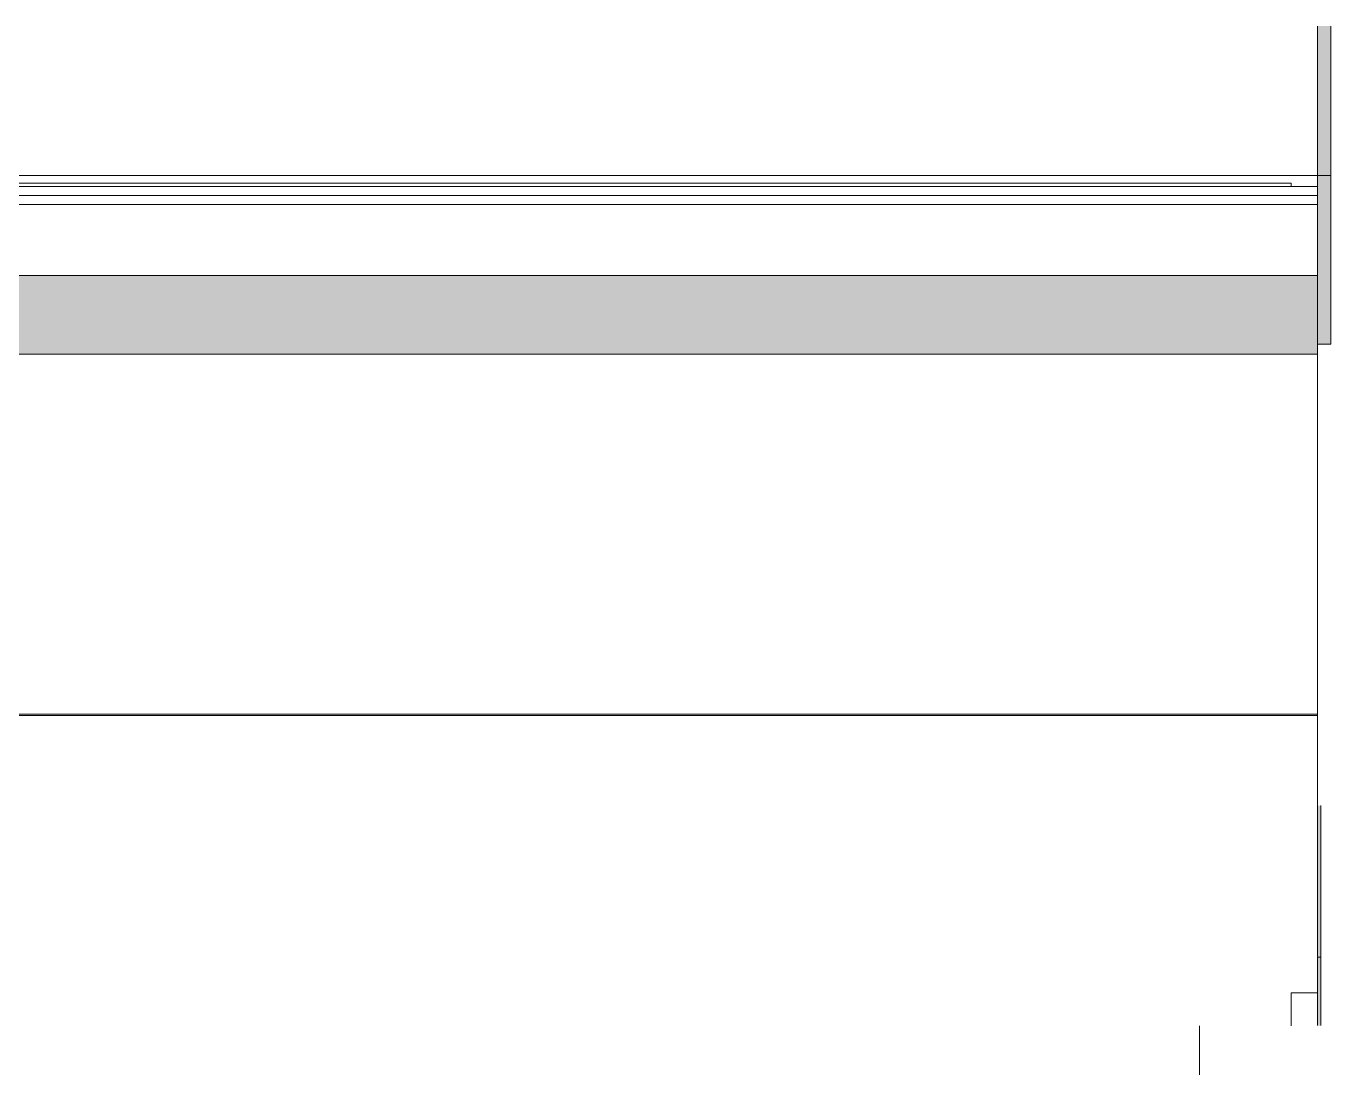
# Model space of a CAD drawing. Header units: metres. Extents: x -3 to 137, y -7 to 15.
# Drawn here: x 48.439 to 50.267, y 8.525 to 9.985 of the extents above; entities that cross this region are included whole.
import ezdxf

# ---------------------------------------------------------------- set-up
doc = ezdxf.new("R2010")
doc.units = ezdxf.units.M
for name, color, linetype, lineweight in [('A-GENM', 7, 'Continuous', 9), ('A-ROOF', 7, 'Continuous', 9), ('A-ROOF-OTLN', 7, 'Continuous', 9), ('A-ROOF-PATT', 7, 'Continuous', 9), ('A-WALL', 7, 'Continuous', 9)]:
    doc.layers.add(name, color=color, linetype=linetype, lineweight=lineweight)

# ---------------------------------------------------------------- blocks, each defined once
blk = doc.blocks.new('M_Corniza Generica - Gris-2549991-Elevation 3 - a')
at = {"layer": 'A-GENM', "true_color": 0x474958}
for points in [[(9.085, 8.6808), (9.0842, 8.8929), (9.08, 8.8929), (9.08, 8.6808)], [(9.085, 8.5847), (9.085, 8.6808), (9.08, 8.6808), (9.08, 8.5847)]]:
    blk.add_hatch(color=251, dxfattribs=at).paths.add_polyline_path(points)
at = {"layer": 'A-GENM', "color": 8, "true_color": 0x808080}
for p, q in [((9.085, 8.6808), (9.085, 8.8929)), ((9.08, 8.6808), (9.085, 8.6808)), ((9.08, 8.6808), (9.08, 8.5847)), ((9.085, 8.6808), (9.085, 8.5847))]:
    blk.add_line(p, q, dxfattribs=at)

msp = doc.modelspace()

# ---------------------------------------------------------------- hatches: boundary and pattern name
at = {"layer": 'A-ROOF-PATT', "true_color": 0x474958}
for points in [[(50.2484, 9.7756), (50.2674, 9.7756), (50.2674, 9.9851), (50.2484, 9.9851), (50.2484, 9.7871)], [(50.2484, 9.5397), (50.2674, 9.5397), (50.2674, 9.7756), (50.2484, 9.7756), (50.2484, 9.6328)]]:
    msp.add_hatch(color=251, dxfattribs=at).paths.add_polyline_path(points)
h = msp.add_hatch(color=251, dxfattribs=at)
h.paths.add_polyline_path([(46.6294, 9.5256), (46.9477, 9.5256), (46.9477, 9.6357), (46.6294, 9.6357), (46.6294, 9.6328)])
h.paths.add_polyline_path([(46.9527, 9.5256), (46.9907, 9.5256), (46.9897, 9.6357), (46.9527, 9.6357), (46.9527, 9.6328)])
h.paths.add_polyline_path([(49.1991, 9.5256), (50.2484, 9.5256), (50.2484, 9.6357), (47.5834, 9.6357), (47.5834, 9.5256), (48.0897, 9.5256)])
h.paths.add_polyline_path([(47.2163, 9.5256), (47.2156, 9.5585), (47.2128, 9.5559), (47.0746, 9.6357), (47.0233, 9.6357), (47.0233, 9.5256), (47.2156, 9.5256)])
h.paths.add_polyline_path([(47.5784, 9.5256), (47.5784, 9.6357), (47.5404, 9.6357), (47.5404, 9.5256)])
h.paths.add_polyline_path([(47.3149, 9.5256), (47.5078, 9.5256), (47.5078, 9.6357), (47.4565, 9.6357), (47.317, 9.5559), (47.3149, 9.5581)])
h.paths.add_polyline_path([(47.2163, 9.5654), (47.2163, 9.6357), (47.0946, 9.6357), (47.2156, 9.5658)])
h.paths.add_polyline_path([(47.3149, 9.5654), (47.4365, 9.6357), (47.3149, 9.6357), (47.3149, 9.6328)])

# ---------------------------------------------------------------- linework, layer by layer
at = {"layer": 'A-ROOF'}
for p, q in [((47.5834, 9.7756), (50.2484, 9.7756)), ((50.0833, 8.4218), (50.0833, 8.5846))]:
    msp.add_line(p, q, dxfattribs=at)
at = {"layer": 'A-ROOF-OTLN'}
for p, q in [((50.2484, 9.9851), (50.2484, 9.5256)), ((50.2674, 9.5397), (50.2674, 9.9851)), ((50.2674, 9.7756), (50.2484, 9.7756)), ((50.2484, 9.7606), (47.5834, 9.7606)), ((50.2484, 9.7479), (47.5834, 9.7479)), ((50.2484, 9.7352), (47.5834, 9.7352)), ((50.2484, 9.6357), (47.5834, 9.6357)), ((50.2484, 9.5397), (50.2674, 9.5397)), ((50.2484, 9.5256), (47.5834, 9.5256))]:
    msp.add_line(p, q, dxfattribs=at)
at = {"layer": 'A-WALL'}
for p, q in [((50.2117, 9.765), (47.5834, 9.765)), ((50.2117, 9.7606), (50.2117, 9.765)), ((50.2484, 8.6815), (50.2484, 9.5256)), ((47.5834, 9.0212), (50.2484, 9.0212)), ((50.2484, 9.0192), (47.5834, 9.0192)), ((50.2117, 8.5846), (50.2117, 8.6306)), ((50.2117, 8.6306), (50.2484, 8.6306))]:
    msp.add_line(p, q, dxfattribs=at)

# ---------------------------------------------------------------- block references
at = {"layer": 'A-GENM', "color": 8, "true_color": 0x808080}
msp.add_blockref('M_Corniza Generica - Gris-2549991-Elevation 3 - a', (41.1684, 0), dxfattribs=at)

doc.saveas('drawing.dxf')
